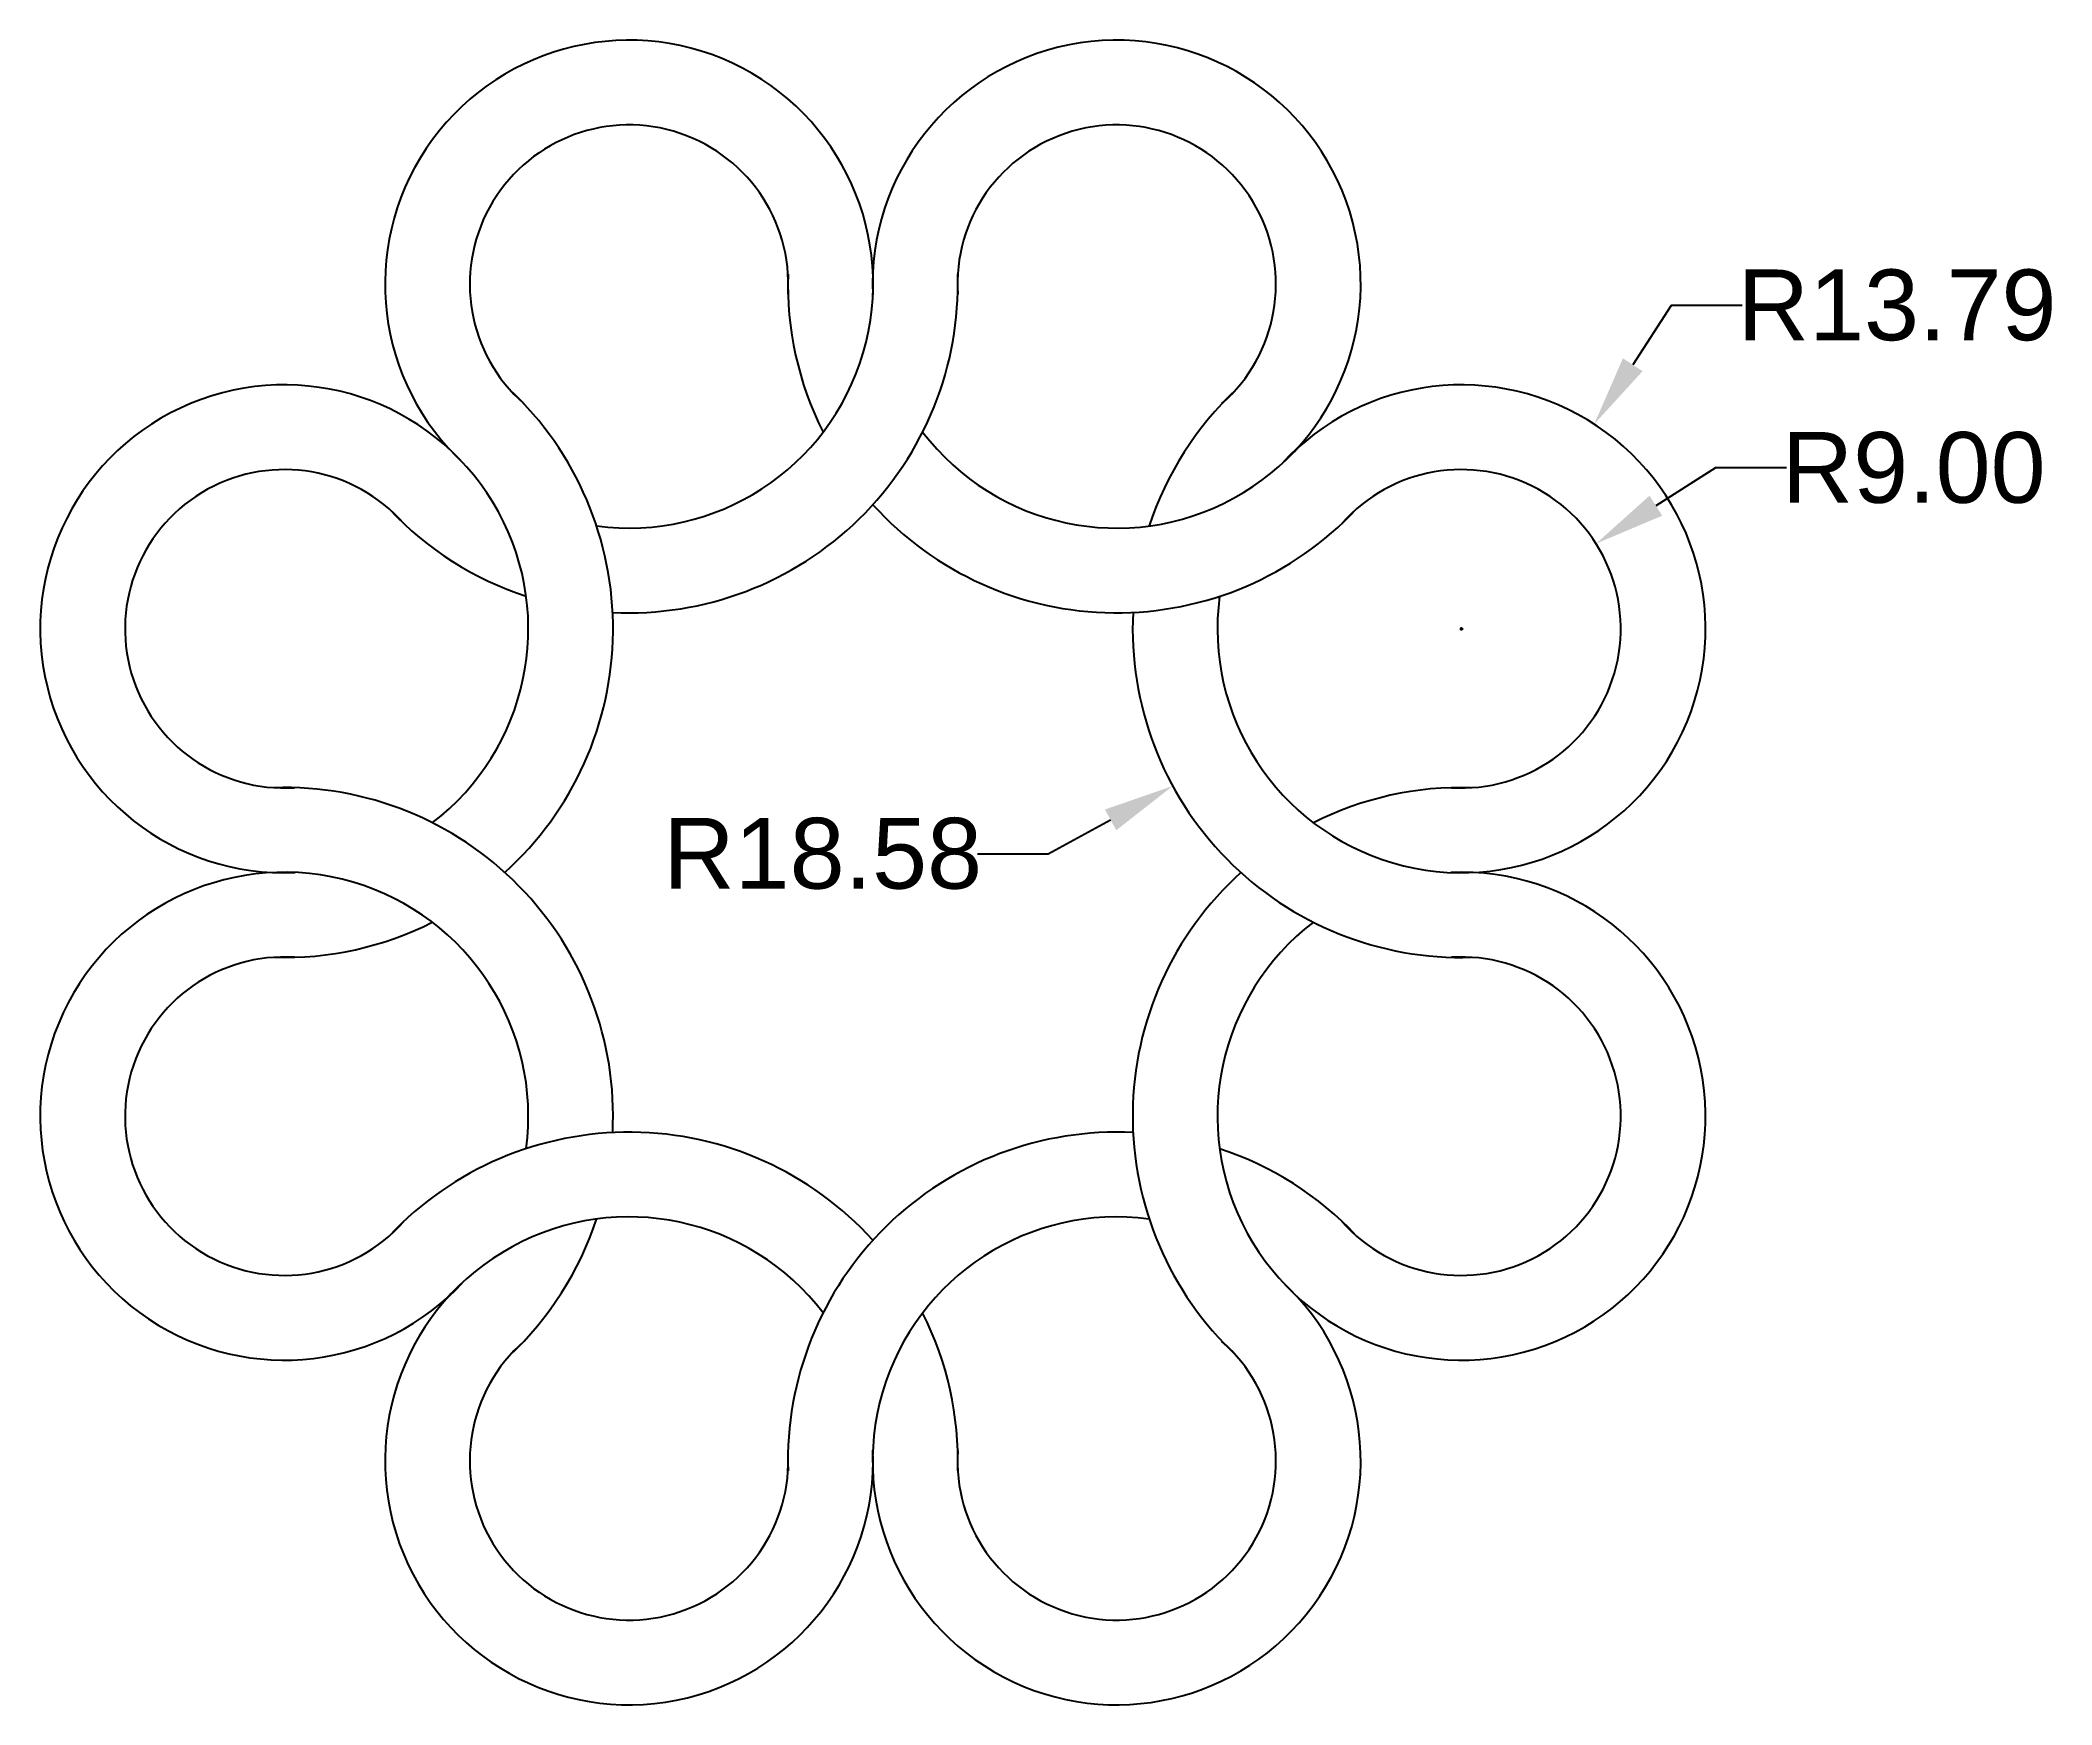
# Model space of a CAD drawing. Header units: inches. Extents: x -24 to 90, y -40 to 54.
import ezdxf

# ---------------------------------------------------------------- set-up
doc = ezdxf.new("R2010")
doc.units = ezdxf.units.IN
doc.header["$MEASUREMENT"] = 0
doc.styles.get("Standard").update_dxf_attribs({"font": 'arial.ttf'})
doc.dimstyles.get("Standard").update_dxf_attribs({"dimtxt": 4, "dimasz": 4, "dimexe": 0.18, "dimexo": 0.0625, "dimgap": 0.09, "dimtad": 0, "dimtih": 1, "dimtoh": 1, "dimzin": 0, "dimdsep": 46, "dimtxsty": 'Standard', "dimcen": 0.09, "dimclrd": 2, "dimclre": 2, "dimclrt": 2, "dimadec": 0, "dimazin": 0, "dimtfac": 1, "dimtofl": 0, "dimtmove": 0, "dimatfit": 3, "dimfxl": 1, "dimtfillclr": 2, "dimtolj": 1, "dimtzin": 0, "dimarcsym": 0})

# ---------------------------------------------------------------- blocks, each defined once
blk = doc.blocks.new('*D12')
at = {"color": 2, "lineweight": -2, "transparency": 16777216}
for p, q in [((68.28, 39), (66.11, 35.64)), ((72.28, 39), (68.28, 39)), ((56.34, 20.72), (56.52, 20.72)), ((56.43, 20.63), (56.43, 20.81))]:
    blk.add_line(p, q, dxfattribs=at)
at = {"color": 2, "transparency": 16777216}
blk.add_solid([(65.55, 36.01), (66.66, 35.28), (63.93, 32.29)], dxfattribs=at)
at = {"layer": 'Defpoints', "color": 0, "transparency": 16777216}
for p in [(63.93, 32.29), (56.43, 20.72)]:
    blk.add_point(p, dxfattribs=at)
at = {"color": 2, "transparency": 16777216, "insert": (81.04, 39), "char_height": 4, "attachment_point": 5}
blk.add_mtext('\\A1;R13.79', dxfattribs=at)
blk = doc.blocks.new('*D13')
at = {"color": 2, "lineweight": -2, "transparency": 16777216}
for p, q in [((70.79, 29.81), (67.41, 27.67)), ((74.79, 29.81), (70.79, 29.81)), ((56.34, 20.72), (56.52, 20.72)), ((56.43, 20.63), (56.43, 20.81))]:
    blk.add_line(p, q, dxfattribs=at)
at = {"color": 2, "transparency": 16777216}
blk.add_solid([(67.05, 28.24), (67.77, 27.11), (64.03, 25.53)], dxfattribs=at)
at = {"layer": 'Defpoints', "color": 0, "transparency": 16777216}
for p in [(64.03, 25.53), (56.43, 20.72)]:
    blk.add_point(p, dxfattribs=at)
at = {"color": 2, "transparency": 16777216, "insert": (81.98, 29.81), "char_height": 4, "attachment_point": 5}
blk.add_mtext('\\A1;R9.00', dxfattribs=at)
blk = doc.blocks.new('*D14')
at = {"color": 2, "lineweight": -2, "transparency": 16777216}
for p, q in [((56.34, 20.72), (56.52, 20.72)), ((56.43, 20.63), (56.43, 20.81)), ((33.08, 8), (36.6, 9.92)), ((29.08, 8), (33.08, 8))]:
    blk.add_line(p, q, dxfattribs=at)
at = {"color": 2, "transparency": 16777216}
blk.add_solid([(36.28, 10.5), (36.92, 9.33), (40.11, 11.83)], dxfattribs=at)
at = {"layer": 'Defpoints', "color": 0, "transparency": 16777216}
for p in [(56.43, 20.72), (40.11, 11.83)]:
    blk.add_point(p, dxfattribs=at)
at = {"color": 2, "transparency": 16777216, "insert": (20.33, 8), "char_height": 4, "attachment_point": 5}
blk.add_mtext('\\A1;R18.58', dxfattribs=at)

msp = doc.modelspace()

# ---------------------------------------------------------------- linework, layer by layer
for centre, radius, start, end in [((9.39, 40.2), 13.79, 262.34567, 227.52572), ((36.943, 40.2), 13.79, 217.34567, 182.52572), ((9.39, 40.2), 9, 356.37019, 228.62973), ((36.943, 40.2), 9, 311.37019, 183.62973), ((9.39, 40.2), 18.58, 267.1428, 1.75731), ((36.943, 40.2), 18.58, 178.24265, 206.75861), ((-10.093, 20.717), 13.79, 307.34567, 272.52572), ((-10.093, 20.717), 18.58, 312.1428, 46.75731), ((56.427, 20.717), 18.58, 133.24265, 161.75861), ((56.427, 20.717), 13.79, 172.34567, 137.52572), ((-10.093, 20.717), 9, 41.37019, 273.62973), ((56.427, 20.717), 9, 266.37019, 138.62973), ((9.39, 40.2), 18.58, 223.24265, 251.75861), ((36.943, 40.2), 18.58, 222.1428, 316.75731), ((56.427, 20.717), 18.58, 177.1428, 271.75731), ((-10.093, -6.836), 18.58, 357.1428, 91.75731), ((56.427, -6.836), 18.58, 88.24265, 116.75861), ((-10.093, -6.836), 13.79, 352.34567, 317.52572), ((56.427, -6.836), 18.58, 132.1428, 226.75731), ((56.427, -6.836), 13.79, 127.34567, 92.52572), ((-10.093, 20.717), 18.58, 268.24265, 296.75861), ((-10.093, -6.836), 9, 86.37019, 318.62973), ((56.427, -6.836), 9, 221.37019, 93.62973), ((9.39, -26.319), 18.58, 42.1428, 136.75731), ((36.943, -26.319), 18.58, 87.1428, 181.75731), ((36.943, -26.319), 18.58, 43.24265, 71.75861), ((9.39, -26.319), 13.79, 37.34567, 2.52572), ((-10.093, -6.836), 18.58, 313.24265, 341.75861), ((36.943, -26.319), 13.79, 82.34567, 47.52572), ((9.39, -26.319), 18.58, 358.24265, 26.75861), ((9.39, -26.319), 9, 131.37019, 3.62973), ((36.943, -26.319), 9, 176.37019, 48.62973)]:
    msp.add_arc(centre, radius, start, end)

# ---------------------------------------------------------------- dimensions: what is measured, and where the dimension line sits
for mpoint, picture, middle in [((63.929, 32.287), '*D12', (81.039, 39)), ((64.03, 25.533), '*D13', (81.98, 29.814)), ((40.11, 11.83), '*D14', (20.327, 8.003))]:
    dim = msp.add_radius_dim(center=(56.427, 20.717), mpoint=mpoint, dimstyle='Standard')
    dim.commit()
    dim.dimension.update_dxf_attribs({"geometry": picture, "text_midpoint": middle})

doc.saveas('drawing.dxf')
